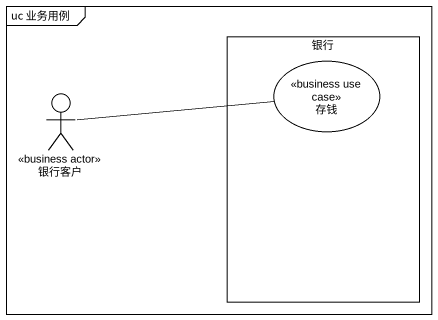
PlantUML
@startuml
mainframe uc 业务用例
rectangle 银行 {
  usecase 存钱 <<business use case>>
}
actor 银行客户 <<business actor>>
银行客户 -right- 存钱
@enduml
